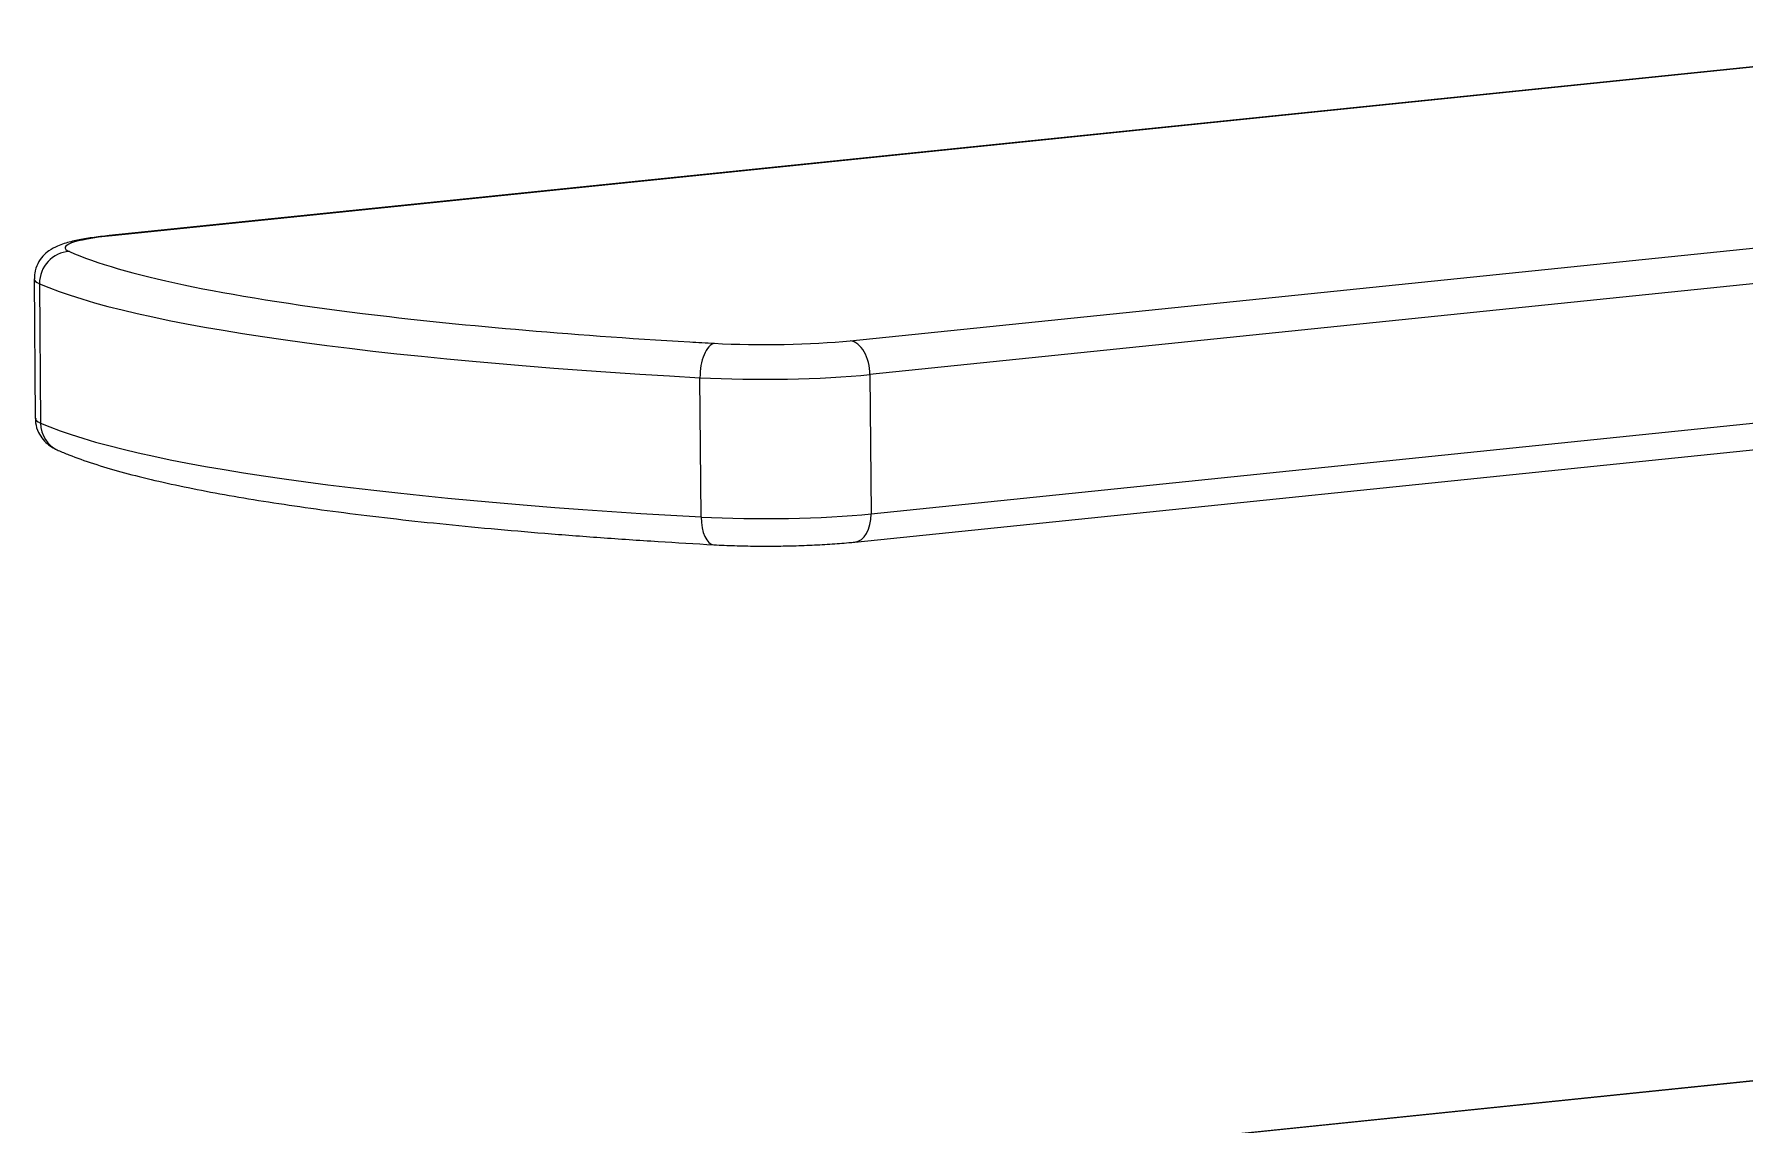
# Model space of a CAD drawing. Extents: x 14045 to 14886, y -16070 to -15429.
# Drawn here: x 14655.6 to 14710.4, y -15675.8 to -15640.9 of the extents above; entities that cross this region are included whole.
import ezdxf

# ---------------------------------------------------------------- set-up
doc = ezdxf.new("R2010")
doc.units = 0
doc.header["$MEASUREMENT"] = 0
doc.layers.get('0').update_dxf_attribs({"color": 3, "linetype": 'CONTINUOUS'})

msp = doc.modelspace()

# ---------------------------------------------------------------- linework, layer by layer
at = {"linetype": 'Continuous', "lineweight": 18, "extrusion": (-0.007688, 0.992816, 0.119401)}
for p, q in [((14720.842, -15640.864), (14657.978, -15647.323)), ((14655.572, -15648.711), (14655.607, -15653.178)), ((14681.89, -15657.148), (14732.045, -15651.995)), ((14713.825, -15674.105), (14684.458, -15677.122))]:
    msp.add_line(p, q, dxfattribs=at)
at = {"linetype": 'Continuous', "lineweight": 13, "extrusion": (-0.007688, 0.992816, 0.119401)}
for p, q in [((14720.936, -15640.866), (14658.072, -15647.325)), ((14681.746, -15650.693), (14744.61, -15644.234)), ((14745.241, -15645.316), (14682.377, -15651.774)), ((14655.741, -15648.863), (14655.776, -15653.331)), ((14682.411, -15656.242), (14732.566, -15651.089)), ((14676.958, -15656.344), (14676.923, -15651.877)), ((14682.377, -15651.774), (14682.411, -15656.242)), ((14713.837, -15674.109), (14684.505, -15677.123))]:
    msp.add_line(p, q, dxfattribs=at)
at = {"linetype": 'Continuous', "lineweight": 13}
for centre, major_axis, ratio, start_param, end_param in [((14660.564, -15647.679), (-4, -0.031), 0.119401, 5.384054, 6.543334), ((14658.08, -15648.317), (0.102, -0.995), 0.617839, 2.989152, 3.141298), ((14656.707, -15648.825), (0.402, 0.916), 0.959439, 0.437342, 2.008138), ((14696.792, -15646.247), (-41.499, -0.321), 0.119401, 0.260148, 0.737547), ((14660.572, -15648.672), (5, 0.039), 0.119401, 3.141302, 3.401741), ((14696.8, -15647.24), (42.499, 0.329), 0.119401, 3.401741, 4.224775), ((14696.792, -15646.247), (-41.499, -0.321), 0.119401, 1.061565, 1.083182), ((14677.391, -15651.768), (0.055, 0.998), 0.465168, 0.135295, 1.706092), ((14679.254, -15650.338), (-4, -0.031), 0.119401, 1.083182, 2.242462), ((14681.754, -15651.686), (0.102, -0.995), 0.617839, 1.418355, 2.989152), ((14679.262, -15651.331), (5, 0.039), 0.119401, 4.224775, 5.384054), ((14660.606, -15653.14), (-5, -0.039), 0.119401, 6.283185, 6.543334), ((14696.835, -15651.707), (-42.499, -0.329), 0.119401, 0.260148, 1.083182), ((14656.742, -15653.292), (0.402, 0.916), 0.959439, 2.008138, 3.142081), ((14679.296, -15655.799), (-5, -0.039), 0.119401, 1.083182, 2.242462), ((14677.426, -15656.235), (0.055, 0.998), 0.465168, 1.706092, 3.141849), ((14681.788, -15656.154), (-0.102, 0.995), 0.617839, 3.14142, 4.559948)]:
    msp.add_ellipse(centre, major_axis=major_axis, ratio=ratio, start_param=start_param, end_param=end_param, dxfattribs=at)
at = {"linetype": 'Continuous', "lineweight": 18}
msp.add_ellipse((14696.792, -15646.247), major_axis=(-41.499, -0.321), ratio=0.119401, start_param=0.737547, end_param=1.061565, dxfattribs=at)
for points, knots in [([(14657.978, -15647.323), (14657.88, -15647.333), (14657.598, -15647.364), (14657.171, -15647.425), (14656.72, -15647.517), (14656.377, -15647.62), (14656.079, -15647.773), (14655.847, -15647.969), (14655.676, -15648.214), (14655.579, -15648.478), (14655.579, -15648.646), (14655.585, -15648.708)], [0, 0, 0, 0, 0.082836, 0.245738, 0.414338, 0.602483, 0.718174, 0.7955, 0.874293, 0.954662, 1, 1, 1, 1]), ([(14655.619, -15653.179), (14655.614, -15653.228), (14655.611, -15653.383), (14655.697, -15653.629), (14655.853, -15653.869), (14656.039, -15654.041), (14656.203, -15654.143), (14656.301, -15654.192), (14656.34, -15654.208)], [0, 0, 0, 0, 0.091944, 0.301029, 0.489163, 0.672935, 0.867892, 1, 1, 1, 1]), ([(14656.34, -15654.208), (14656.451, -15654.256), (14656.801, -15654.402), (14657.448, -15654.633), (14658.327, -15654.894), (14659.297, -15655.141), (14660.357, -15655.375), (14661.508, -15655.599), (14662.749, -15655.811), (14664.078, -15656.014), (14665.492, -15656.206), (14666.989, -15656.388), (14668.564, -15656.559), (14670.214, -15656.719), (14671.936, -15656.868), (14673.723, -15657.005), (14675.535, -15657.127), (14676.766, -15657.2), (14677.37, -15657.234)], [0, 0, 0, 0, 0.033615, 0.102428, 0.169687, 0.23571, 0.300958, 0.365702, 0.430104, 0.494268, 0.55826, 0.622124, 0.685892, 0.749586, 0.813222, 0.876813, 0.940367, 1, 1, 1, 1]), ([(14677.37, -15657.234), (14677.479, -15657.24), (14677.801, -15657.256), (14678.364, -15657.272), (14678.845, -15657.28), (14679.095, -15657.277), (14679.114, -15657.277)], [0, 0, 0, 0, 0.201037, 0.585983, 0.969288, 1, 1, 1, 1]), ([(14679.114, -15657.277), (14679.328, -15657.277), (14679.772, -15657.272), (14680.44, -15657.251), (14681.097, -15657.217), (14681.573, -15657.179), (14681.827, -15657.155), (14681.89, -15657.148)], [0, 0, 0, 0, 0.215376, 0.44962, 0.684365, 0.920361, 1, 1, 1, 1])]:
    msp.add_open_spline(points, degree=3, knots=knots, dxfattribs=at)

doc.saveas('drawing.dxf')
